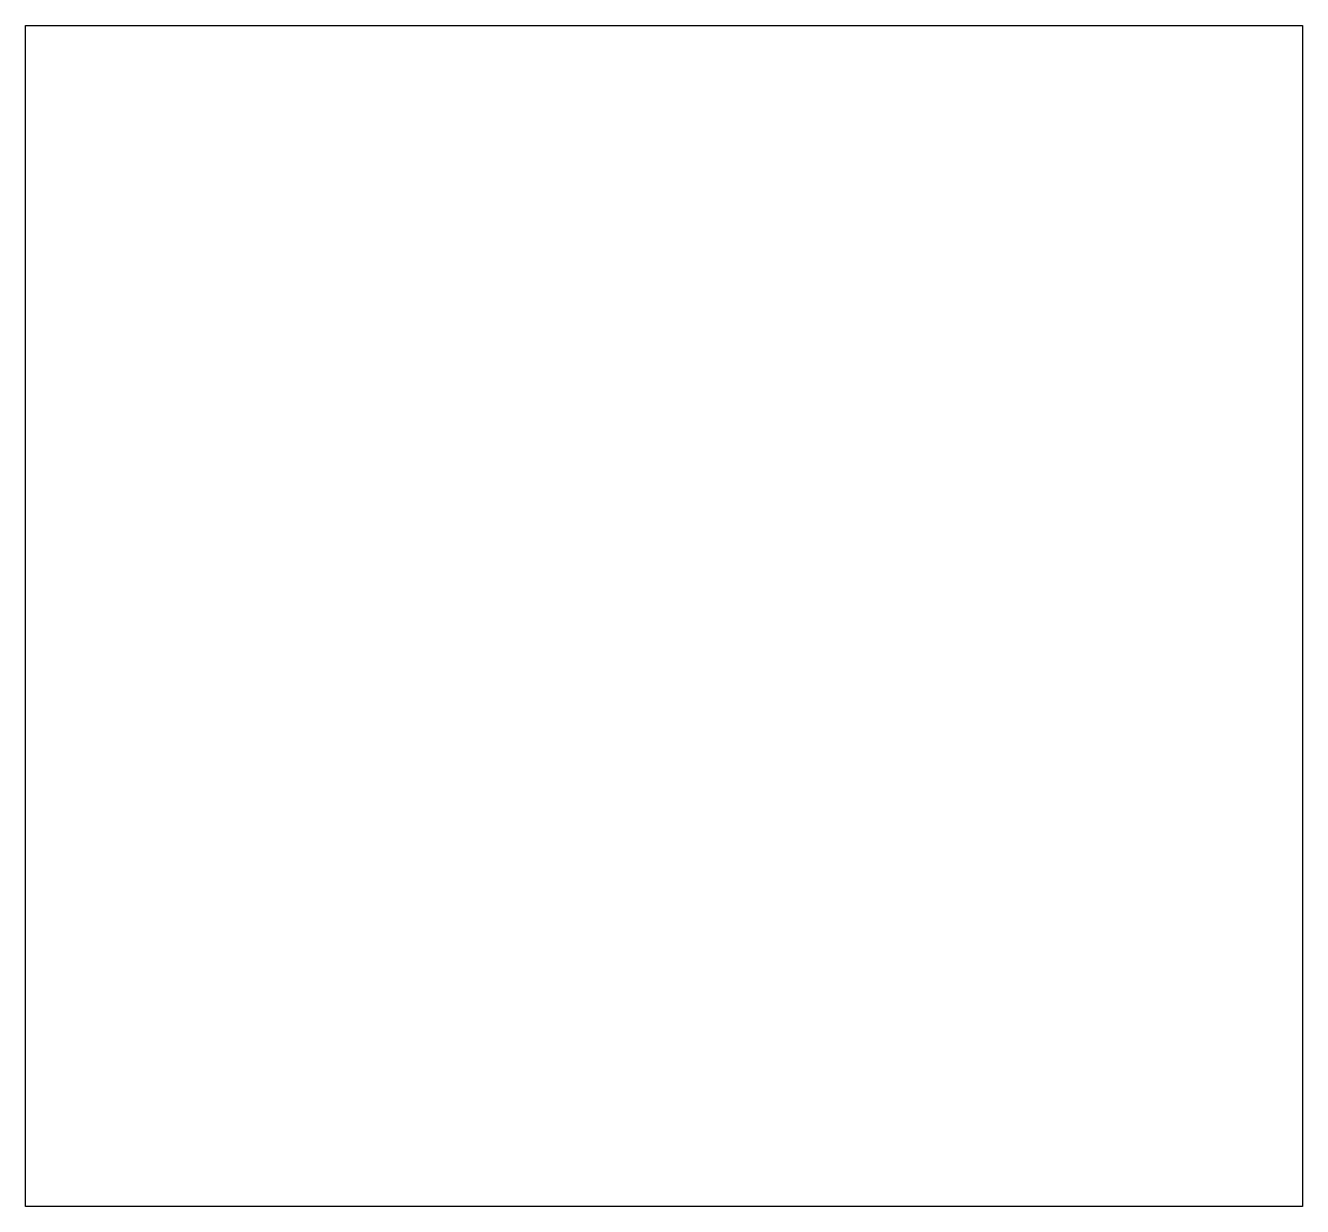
# Model space of a CAD drawing. Header units: metres. Extents: x 132.64894 to 132.65269, y 114.76912 to 114.77258.
import ezdxf

# ---------------------------------------------------------------- set-up
doc = ezdxf.new("R2010")
doc.units = ezdxf.units.M
doc.header["$MEASUREMENT"] = 0

msp = doc.modelspace()

# ---------------------------------------------------------------- linework, layer by layer
at = {"color": 14, "lineweight": 30}
msp.add_lwpolyline([(132.6489433, 114.7725815), (132.6526908, 114.7725815), (132.6526908, 114.7691164), (132.6489433, 114.7691164)], close=True, dxfattribs=at)

doc.saveas('drawing.dxf')
